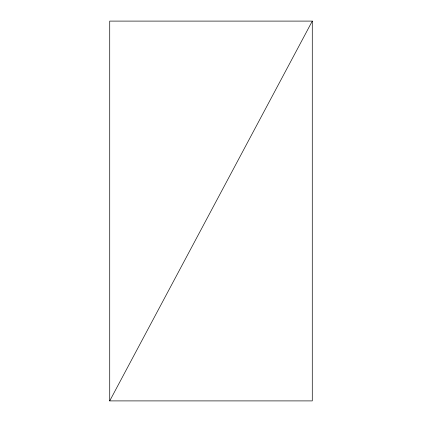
<?xml version="1.0" encoding="UTF-8"?>
<svg xmlns="http://www.w3.org/2000/svg" width="422" height="422" viewBox="0 0 422 422"><rect width="100%" height="100%" fill="white"/><g stroke="black" fill="none" stroke-linecap="round" stroke-linejoin="round"><path stroke-width="0.63" d="M109.72 400.9L312.28 21.1L109.72 21.1L109.72 400.9L312.28 400.9L312.28 21.1"/></g></svg>
